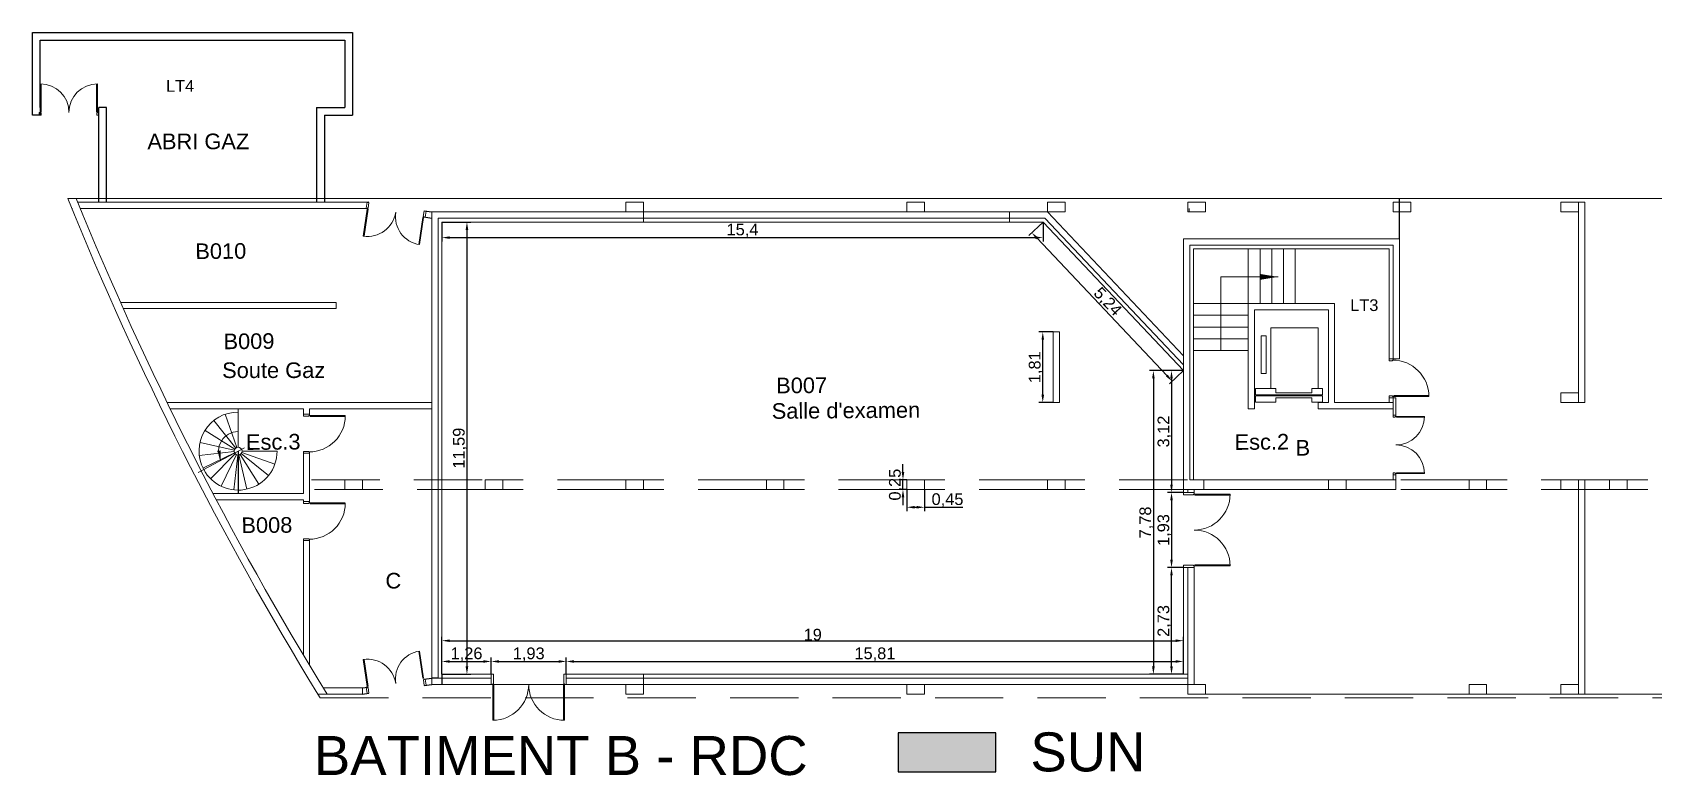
# Model space of a CAD drawing. Header units: millimetres. Extents: x 2006 to 2122, y 764 to 933.
# Drawn here: x 2006.36 to 2047.89, y 763.77 to 782.82 of the extents above; entities that cross this region are included whole.
import ezdxf

# ---------------------------------------------------------------- set-up
doc = ezdxf.new("R2010")
doc.units = ezdxf.units.MM
doc.linetypes.add('AXES', pattern=[2, 1.25, -0.25, 0.25, -0.25])
doc.linetypes.add('CACHE', pattern=[0.375, 0.25, -0.125])
for name, color, linetype in [('B14_Cloisonnement existant', 4, 'Continuous'), ('B14_Maçonnerie Existante', 5, 'Continuous'), ('B14_Menuiseries intérieures', 251, 'Continuous'), ('B14_Menuiseries intérieures existantes', 251, 'Continuous'), ('COTATION', 255, 'Continuous'), ('Nom. Circulation', 1, 'Continuous'), ('Nom. Texte', 250, 'Continuous'), ('SUN', 2, 'Continuous')]:
    doc.layers.add(name, color=color, linetype=linetype)
doc.styles.add('ARIAL', font='arial.ttf')
doc.styles.get("Standard").update_dxf_attribs({"font": 'arial.ttf'})
doc.dimstyles.new('ISO-25', dxfattribs={"dimtxt": 2.5, "dimasz": 2.5, "dimexe": 1.25, "dimexo": 0.625, "dimtad": 1, "dimtxsty": 'Standard', "dimcen": 2.5, "dimadec": 0, "dimazin": 0, "dimtfac": 1, "dimtmove": 0, "dimatfit": 3, "dimfxl": 1, "dimarcsym": 0})

# ---------------------------------------------------------------- blocks, each defined once
blk = doc.blocks.new('*D98')
at = {"layer": 'COTATION', "lineweight": -2, "transparency": 16777216}
for p, q in [((2016.852, 777.961), (2016.852, 777.462)), ((2032.25, 777.961), (2032.25, 777.462))]:
    blk.add_line(p, q, dxfattribs=at)
at = {"layer": 'COTATION', "color": 0, "lineweight": -2, "transparency": 16777216}
blk.add_line((2017.052, 777.562), (2032.05, 777.562), dxfattribs=at)
at = {"layer": 'COTATION', "color": 0, "transparency": 16777216}
for points in [[(2017.052, 777.596), (2017.052, 777.529), (2016.852, 777.562)], [(2032.05, 777.596), (2032.05, 777.529), (2032.25, 777.562)]]:
    blk.add_solid(points, dxfattribs=at)
at = {"layer": 'Defpoints', "color": 0, "transparency": 16777216}
for p in [(2016.852, 777.961), (2032.25, 777.961), (2032.25, 777.562)]:
    blk.add_point(p, dxfattribs=at)
at = {"layer": 'COTATION', "color": 0, "transparency": 16777216, "insert": (2024.551, 777.743), "char_height": 0.3, "attachment_point": 5}
blk.add_mtext('15,4', dxfattribs=at)
blk = doc.blocks.new('*D99')
at = {"layer": 'COTATION', "lineweight": -2, "transparency": 16777216}
for p, q in [((2032.25, 777.961), (2031.889, 777.62)), ((2035.847, 774.153), (2035.487, 773.812))]:
    blk.add_line(p, q, dxfattribs=at)
at = {"layer": 'COTATION', "color": 0, "lineweight": -2, "transparency": 16777216}
blk.add_line((2032.099, 777.544), (2035.422, 774.026), dxfattribs=at)
at = {"layer": 'COTATION', "color": 0, "transparency": 16777216}
for points in [[(2032.123, 777.567), (2032.074, 777.521), (2031.961, 777.689)], [(2035.446, 774.049), (2035.398, 774.003), (2035.559, 773.88)]]:
    blk.add_solid(points, dxfattribs=at)
at = {"layer": 'Defpoints', "color": 0, "transparency": 16777216}
for p in [(2032.25, 777.961), (2035.847, 774.153), (2035.559, 773.88)]:
    blk.add_point(p, dxfattribs=at)
at = {"layer": 'COTATION', "color": 0, "transparency": 16777216, "insert": (2033.891, 775.909), "char_height": 0.3, "attachment_point": 5, "rotation": 313.3705}
blk.add_mtext('5,24', dxfattribs=at)
blk = doc.blocks.new('*D101')
at = {"layer": 'COTATION', "lineweight": -2, "transparency": 16777216}
for p, q in [((2035.847, 774.153), (2034.976, 774.153)), ((2035.847, 766.371), (2034.976, 766.371))]:
    blk.add_line(p, q, dxfattribs=at)
at = {"layer": 'COTATION', "color": 0, "lineweight": -2, "transparency": 16777216}
blk.add_line((2035.076, 773.953), (2035.076, 766.571), dxfattribs=at)
at = {"layer": 'COTATION', "color": 0, "transparency": 16777216}
for points in [[(2035.043, 773.953), (2035.109, 773.953), (2035.076, 774.153)], [(2035.043, 766.571), (2035.109, 766.571), (2035.076, 766.371)]]:
    blk.add_solid(points, dxfattribs=at)
at = {"layer": 'Defpoints', "color": 0, "transparency": 16777216}
for p in [(2035.847, 774.153), (2035.076, 766.371), (2035.847, 766.371)]:
    blk.add_point(p, dxfattribs=at)
at = {"layer": 'COTATION', "color": 0, "transparency": 16777216, "insert": (2034.896, 770.262), "char_height": 0.3, "attachment_point": 5, "rotation": 90}
blk.add_mtext('7,78', dxfattribs=at)
blk = doc.blocks.new('*D102')
at = {"layer": 'COTATION', "lineweight": -2, "transparency": 16777216}
for p, q in [((2016.852, 777.961), (2017.593, 777.961)), ((2016.852, 766.371), (2017.593, 766.371))]:
    blk.add_line(p, q, dxfattribs=at)
at = {"layer": 'COTATION', "color": 0, "lineweight": -2, "transparency": 16777216}
blk.add_line((2017.493, 777.761), (2017.493, 766.571), dxfattribs=at)
at = {"layer": 'COTATION', "color": 0, "transparency": 16777216}
for points in [[(2017.459, 777.761), (2017.526, 777.761), (2017.493, 777.961)], [(2017.459, 766.571), (2017.526, 766.571), (2017.493, 766.371)]]:
    blk.add_solid(points, dxfattribs=at)
at = {"layer": 'Defpoints', "color": 0, "transparency": 16777216}
for p in [(2016.852, 777.961), (2016.852, 766.371), (2017.493, 766.371)]:
    blk.add_point(p, dxfattribs=at)
at = {"layer": 'COTATION', "color": 0, "transparency": 16777216, "insert": (2017.312, 772.166), "char_height": 0.3, "attachment_point": 5, "rotation": 90}
blk.add_mtext('11,59', dxfattribs=at)
blk = doc.blocks.new('*D103')
at = {"layer": 'COTATION', "lineweight": -2, "transparency": 16777216}
for p, q in [((2016.852, 766.371), (2016.852, 767.332)), ((2035.847, 766.371), (2035.847, 767.332))]:
    blk.add_line(p, q, dxfattribs=at)
at = {"layer": 'COTATION', "color": 0, "lineweight": -2, "transparency": 16777216}
blk.add_line((2017.052, 767.232), (2035.647, 767.232), dxfattribs=at)
at = {"layer": 'COTATION', "color": 0, "transparency": 16777216}
for points in [[(2017.052, 767.265), (2017.052, 767.199), (2016.852, 767.232)], [(2035.647, 767.265), (2035.647, 767.199), (2035.847, 767.232)]]:
    blk.add_solid(points, dxfattribs=at)
at = {"layer": 'Defpoints', "color": 0, "transparency": 16777216}
for p in [(2035.847, 767.232), (2016.852, 766.371), (2035.847, 766.371)]:
    blk.add_point(p, dxfattribs=at)
at = {"layer": 'COTATION', "color": 0, "transparency": 16777216, "insert": (2026.35, 767.385), "char_height": 0.3, "attachment_point": 5}
blk.add_mtext('19', dxfattribs=at)
blk = doc.blocks.new('*D104')
at = {"layer": 'COTATION', "lineweight": -2, "transparency": 16777216}
for p, q in [((2016.852, 766.371), (2016.852, 766.8)), ((2018.112, 766.371), (2018.112, 766.8))]:
    blk.add_line(p, q, dxfattribs=at)
at = {"layer": 'COTATION', "color": 0, "lineweight": -2, "transparency": 16777216}
blk.add_line((2017.052, 766.7), (2017.912, 766.7), dxfattribs=at)
at = {"layer": 'COTATION', "color": 0, "transparency": 16777216}
for points in [[(2017.052, 766.733), (2017.052, 766.666), (2016.852, 766.7)], [(2017.912, 766.733), (2017.912, 766.666), (2018.112, 766.7)]]:
    blk.add_solid(points, dxfattribs=at)
at = {"layer": 'Defpoints', "color": 0, "transparency": 16777216}
for p in [(2018.112, 766.7), (2016.852, 766.371), (2018.112, 766.371)]:
    blk.add_point(p, dxfattribs=at)
at = {"layer": 'COTATION', "color": 0, "transparency": 16777216, "insert": (2017.482, 766.88), "char_height": 0.3, "attachment_point": 5}
blk.add_mtext('1,26', dxfattribs=at)
blk = doc.blocks.new('*D105')
at = {"layer": 'COTATION', "lineweight": -2, "transparency": 16777216}
for p, q in [((2018.112, 766.371), (2018.112, 766.8)), ((2020.038, 766.371), (2020.038, 766.8))]:
    blk.add_line(p, q, dxfattribs=at)
at = {"layer": 'COTATION', "color": 0, "lineweight": -2, "transparency": 16777216}
blk.add_line((2018.312, 766.7), (2019.838, 766.7), dxfattribs=at)
at = {"layer": 'COTATION', "color": 0, "transparency": 16777216}
for points in [[(2018.312, 766.733), (2018.312, 766.666), (2018.112, 766.7)], [(2019.838, 766.733), (2019.838, 766.666), (2020.038, 766.7)]]:
    blk.add_solid(points, dxfattribs=at)
at = {"layer": 'Defpoints', "color": 0, "transparency": 16777216}
for p in [(2020.038, 766.7), (2018.112, 766.371), (2020.038, 766.371)]:
    blk.add_point(p, dxfattribs=at)
at = {"layer": 'COTATION', "color": 0, "transparency": 16777216, "insert": (2019.075, 766.88), "char_height": 0.3, "attachment_point": 5}
blk.add_mtext('1,93', dxfattribs=at)
blk = doc.blocks.new('*D106')
at = {"layer": 'COTATION', "lineweight": -2, "transparency": 16777216}
for p, q in [((2020.038, 766.371), (2020.038, 766.8)), ((2035.847, 766.371), (2035.847, 766.8))]:
    blk.add_line(p, q, dxfattribs=at)
at = {"layer": 'COTATION', "color": 0, "lineweight": -2, "transparency": 16777216}
blk.add_line((2020.238, 766.7), (2035.647, 766.7), dxfattribs=at)
at = {"layer": 'COTATION', "color": 0, "transparency": 16777216}
for points in [[(2020.238, 766.733), (2020.238, 766.666), (2020.038, 766.7)], [(2035.647, 766.733), (2035.647, 766.666), (2035.847, 766.7)]]:
    blk.add_solid(points, dxfattribs=at)
at = {"layer": 'Defpoints', "color": 0, "transparency": 16777216}
for p in [(2035.847, 766.7), (2020.038, 766.371), (2035.847, 766.371)]:
    blk.add_point(p, dxfattribs=at)
at = {"layer": 'COTATION', "color": 0, "transparency": 16777216, "insert": (2027.943, 766.88), "char_height": 0.3, "attachment_point": 5}
blk.add_mtext('15,81', dxfattribs=at)
blk = doc.blocks.new('*D107')
at = {"layer": 'COTATION', "lineweight": -2, "transparency": 16777216}
for p, q in [((2035.847, 774.153), (2035.44, 774.153)), ((2035.847, 771.031), (2035.44, 771.031))]:
    blk.add_line(p, q, dxfattribs=at)
at = {"layer": 'COTATION', "color": 0, "lineweight": -2, "transparency": 16777216}
blk.add_line((2035.54, 773.953), (2035.54, 771.231), dxfattribs=at)
at = {"layer": 'COTATION', "color": 0, "transparency": 16777216}
for points in [[(2035.507, 773.953), (2035.573, 773.953), (2035.54, 774.153)], [(2035.507, 771.231), (2035.573, 771.231), (2035.54, 771.031)]]:
    blk.add_solid(points, dxfattribs=at)
at = {"layer": 'Defpoints', "color": 0, "transparency": 16777216}
for p in [(2035.847, 774.153), (2035.54, 771.031), (2035.847, 771.031)]:
    blk.add_point(p, dxfattribs=at)
at = {"layer": 'COTATION', "color": 0, "transparency": 16777216, "insert": (2035.36, 772.592), "char_height": 0.3, "attachment_point": 5, "rotation": 90}
blk.add_mtext('3,12', dxfattribs=at)
blk = doc.blocks.new('*D108')
at = {"layer": 'COTATION', "lineweight": -2, "transparency": 16777216}
for p, q in [((2035.847, 771.031), (2035.44, 771.031)), ((2035.847, 769.105), (2035.44, 769.105))]:
    blk.add_line(p, q, dxfattribs=at)
at = {"layer": 'COTATION', "color": 0, "lineweight": -2, "transparency": 16777216}
blk.add_line((2035.54, 770.831), (2035.54, 769.305), dxfattribs=at)
at = {"layer": 'COTATION', "color": 0, "transparency": 16777216}
for points in [[(2035.507, 770.831), (2035.573, 770.831), (2035.54, 771.031)], [(2035.507, 769.305), (2035.573, 769.305), (2035.54, 769.105)]]:
    blk.add_solid(points, dxfattribs=at)
at = {"layer": 'Defpoints', "color": 0, "transparency": 16777216}
for p in [(2035.847, 771.031), (2035.54, 769.105), (2035.847, 769.105)]:
    blk.add_point(p, dxfattribs=at)
at = {"layer": 'COTATION', "color": 0, "transparency": 16777216, "insert": (2035.36, 770.068), "char_height": 0.3, "attachment_point": 5, "rotation": 90}
blk.add_mtext('1,93', dxfattribs=at)
blk = doc.blocks.new('*D109')
at = {"layer": 'COTATION', "lineweight": -2, "transparency": 16777216}
for p, q in [((2035.847, 769.105), (2035.44, 769.105)), ((2035.847, 766.371), (2035.44, 766.371))]:
    blk.add_line(p, q, dxfattribs=at)
at = {"layer": 'COTATION', "color": 0, "lineweight": -2, "transparency": 16777216}
blk.add_line((2035.54, 766.571), (2035.54, 768.905), dxfattribs=at)
at = {"layer": 'COTATION', "color": 0, "transparency": 16777216}
for points in [[(2035.507, 768.905), (2035.573, 768.905), (2035.54, 769.105)], [(2035.507, 766.571), (2035.573, 766.571), (2035.54, 766.371)]]:
    blk.add_solid(points, dxfattribs=at)
at = {"layer": 'Defpoints', "color": 0, "transparency": 16777216}
for p in [(2035.54, 769.105), (2035.847, 769.105), (2035.847, 766.371)]:
    blk.add_point(p, dxfattribs=at)
at = {"layer": 'COTATION', "color": 0, "transparency": 16777216, "insert": (2035.36, 767.738), "char_height": 0.3, "attachment_point": 5, "rotation": 90}
blk.add_mtext('2,73', dxfattribs=at)
blk = doc.blocks.new('*D110')
at = {"layer": 'COTATION', "lineweight": -2, "transparency": 16777216}
for p, q in [((2032.507, 775.144), (2032.142, 775.144)), ((2032.507, 773.336), (2032.142, 773.336))]:
    blk.add_line(p, q, dxfattribs=at)
at = {"layer": 'COTATION', "color": 0, "lineweight": -2, "transparency": 16777216}
blk.add_line((2032.242, 773.536), (2032.242, 774.944), dxfattribs=at)
at = {"layer": 'COTATION', "color": 0, "transparency": 16777216}
for points in [[(2032.209, 774.944), (2032.276, 774.944), (2032.242, 775.144)], [(2032.209, 773.536), (2032.276, 773.536), (2032.242, 773.336)]]:
    blk.add_solid(points, dxfattribs=at)
at = {"layer": 'Defpoints', "color": 0, "transparency": 16777216}
for p in [(2032.242, 775.144), (2032.507, 775.144), (2032.507, 773.336)]:
    blk.add_point(p, dxfattribs=at)
at = {"layer": 'COTATION', "color": 0, "transparency": 16777216, "insert": (2032.062, 774.24), "char_height": 0.3, "attachment_point": 5, "rotation": 90}
blk.add_mtext('1,81', dxfattribs=at)
blk = doc.blocks.new('*D111')
at = {"layer": 'COTATION', "lineweight": -2, "transparency": 16777216}
for p, q in [((2028.762, 771.106), (2028.762, 770.552)), ((2029.212, 771.106), (2029.212, 770.552))]:
    blk.add_line(p, q, dxfattribs=at)
at = {"layer": 'COTATION', "color": 0, "lineweight": -2, "transparency": 16777216}
for p, q in [((2028.962, 770.652), (2029.012, 770.652)), ((2029.212, 770.652), (2030.193, 770.652))]:
    blk.add_line(p, q, dxfattribs=at)
at = {"layer": 'COTATION', "color": 0, "transparency": 16777216}
for points in [[(2028.962, 770.685), (2028.962, 770.619), (2028.762, 770.652)], [(2029.012, 770.685), (2029.012, 770.619), (2029.212, 770.652)]]:
    blk.add_solid(points, dxfattribs=at)
at = {"layer": 'Defpoints', "color": 0, "transparency": 16777216}
for p in [(2028.762, 771.106), (2029.212, 771.106), (2029.212, 770.652)]:
    blk.add_point(p, dxfattribs=at)
at = {"layer": 'COTATION', "color": 0, "transparency": 16777216, "insert": (2029.802, 770.832), "char_height": 0.3, "attachment_point": 5}
blk.add_mtext('0,45', dxfattribs=at)
blk = doc.blocks.new('*D112')
at = {"layer": 'COTATION', "color": 0, "lineweight": -2, "transparency": 16777216}
for p, q in [((2028.662, 771.556), (2028.662, 771.756)), ((2028.662, 771.106), (2028.662, 771.356)), ((2028.662, 770.906), (2028.662, 770.706))]:
    blk.add_line(p, q, dxfattribs=at)
at = {"layer": 'COTATION', "lineweight": -2, "transparency": 16777216}
for p, q in [((2028.762, 771.356), (2028.562, 771.356)), ((2028.762, 771.106), (2028.562, 771.106))]:
    blk.add_line(p, q, dxfattribs=at)
at = {"layer": 'COTATION', "color": 0, "transparency": 16777216}
for points in [[(2028.628, 771.556), (2028.695, 771.556), (2028.662, 771.356)], [(2028.628, 770.906), (2028.695, 770.906), (2028.662, 771.106)]]:
    blk.add_solid(points, dxfattribs=at)
at = {"layer": 'Defpoints', "color": 0, "transparency": 16777216}
for p in [(2028.662, 771.356), (2028.762, 771.356), (2028.762, 771.106)]:
    blk.add_point(p, dxfattribs=at)
at = {"layer": 'COTATION', "color": 0, "transparency": 16777216, "insert": (2028.481, 771.231), "char_height": 0.3, "attachment_point": 5, "rotation": 90}
blk.add_mtext('0,25', dxfattribs=at)

msp = doc.modelspace()

# ---------------------------------------------------------------- hatches: boundary and pattern name
at = {"layer": 'B14_Maçonnerie Existante', "lineweight": 9}
h = msp.add_hatch(color=256, dxfattribs=at)
h.paths.add_polyline_path([(2037.813, 776.63), (2037.813, 776.556), (2037.813, 776.482), (2037.969, 776.507), (2037.969, 776.604)])
h.paths.add_polyline_path([(2037.969, 776.604), (2037.969, 776.507), (2038.269, 776.556)])
msp.add_hatch(color=256, dxfattribs=at).paths.add_polyline_path([(2011.18, 771.874), (2011.183, 772.108), (2011.093, 772.097)])
at = {"layer": 'SUN'}
h = msp.add_hatch(color=256, dxfattribs=at)
h.dxf.hatch_style = 1
h.paths.add_polyline_path([(2031.04, 764.872), (2028.54, 764.872), (2028.54, 763.872), (2031.04, 763.872)])

# ---------------------------------------------------------------- linework, layer by layer
at = {"layer": 'B14_Cloisonnement existant', "lineweight": 9}
for p, q in [((2022.012, 777.961), (2016.852, 777.961)), ((2016.852, 766.371), (2016.852, 777.961)), ((2031.387, 777.961), (2032.25, 777.961)), ((2032.25, 777.961), (2035.847, 774.153)), ((2036.107, 777.271), (2041.117, 777.271)), ((2036.107, 777.271), (2036.107, 771.356)), ((2041.117, 777.271), (2041.117, 774.458)), ((2041.117, 773.458), (2041.217, 773.458)), ((2041.117, 773.458), (2041.117, 773.336)), ((2041.217, 773.458), (2041.217, 773.336)), ((2041.217, 773.458), (2041.287, 773.458)), ((2041.217, 773.336), (2041.217, 773.013)), ((2041.287, 773.458), (2041.287, 773.336)), ((2041.287, 773.336), (2041.287, 773.013)), ((2041.217, 771.483), (2041.217, 771.356)), ((2041.287, 771.483), (2041.287, 771.356)), ((2035.847, 771.106), (2035.847, 771.031)), ((2035.962, 769.105), (2035.847, 769.105)), ((2035.847, 769.105), (2035.847, 766.371)), ((2018.112, 766.371), (2016.852, 766.371)), ((2018.112, 766.271), (2018.112, 766.371)), ((2022.012, 766.371), (2020.038, 766.371)), ((2022.012, 766.271), (2022.012, 766.371))]:
    msp.add_line(p, q, dxfattribs=at)
at = {"layer": 'B14_Maçonnerie Existante'}
for p, q in [((2006.363, 780.701), (2006.363, 782.821)), ((2006.363, 782.821), (2014.563, 782.821)), ((2014.563, 782.821), (2014.563, 780.701)), ((2006.563, 782.621), (2014.363, 782.621)), ((2006.563, 780.901), (2006.563, 782.621)), ((2014.363, 782.621), (2014.363, 780.901)), ((2006.563, 780.701), (2006.363, 780.701)), ((2006.563, 780.901), (2006.563, 780.771)), ((2006.563, 780.771), (2006.563, 780.701)), ((2008.263, 780.901), (2008.063, 780.901)), ((2008.063, 780.701), (2008.063, 780.901)), ((2008.063, 778.471), (2008.063, 780.701)), ((2008.263, 778.471), (2008.263, 780.901)), ((2013.643, 780.901), (2013.643, 778.471)), ((2013.643, 780.901), (2014.363, 780.901)), ((2013.843, 780.701), (2013.843, 778.471)), ((2013.843, 780.701), (2014.563, 780.701)), ((2014.933, 778.471), (2014.982, 778.479)), ((2014.933, 778.471), (2014.982, 778.464)), ((2014.933, 778.311), (2014.944, 778.31)), ((2016.396, 778.251), (2016.592, 778.221)), ((2041.377, 777.531), (2041.377, 778.561)), ((2016.387, 778.092), (2016.592, 778.061)), ((2011.631, 772.091), (2011.631, 771.006)), ((2016.389, 766.243), (2016.592, 766.271)), ((2016.752, 766.271), (2016.592, 766.271)), ((2016.852, 766.371), (2016.852, 766.111)), ((2014.815, 766.021), (2014.944, 766.039)), ((2014.815, 765.861), (2014.982, 765.885)), ((2014.982, 765.886), (2014.982, 765.885)), ((2016.398, 766.084), (2016.592, 766.111))]:
    msp.add_line(p, q, dxfattribs=at)
at = {"layer": 'B14_Maçonnerie Existante', "lineweight": 9}
for p, q in [((2007.487, 778.561), (2007.271, 778.561)), ((2007.373, 778.311), (2007.387, 778.311)), ((2007.524, 778.471), (2014.933, 778.471)), ((2014.587, 778.311), (2007.589, 778.311)), ((2014.587, 778.311), (2014.933, 778.311)), ((2014.909, 778.313), (2014.933, 778.471)), ((2016.592, 766.111), (2016.592, 778.221)), ((2021.562, 778.221), (2016.592, 778.221)), ((2022.012, 778.221), (2022.012, 778.061)), ((2022.012, 778.221), (2031.387, 778.221)), ((2032.362, 778.221), (2031.387, 778.221)), ((2031.387, 778.221), (2031.387, 778.061)), ((2032.362, 778.221), (2035.847, 774.531)), ((2035.988, 778.311), (2035.988, 778.221)), ((2045.513, 778.471), (2046.123, 778.471)), ((2045.513, 778.221), (2045.513, 778.471)), ((2045.963, 778.221), (2045.513, 778.221)), ((2045.803, 778.221), (2045.963, 778.221)), ((2045.963, 778.471), (2045.963, 778.221)), ((2045.963, 778.221), (2045.963, 773.336)), ((2046.123, 778.471), (2046.123, 773.336)), ((2016.752, 766.271), (2016.752, 778.061)), ((2022.012, 778.061), (2016.752, 778.061)), ((2022.012, 778.061), (2031.387, 778.061)), ((2022.012, 778.061), (2022.012, 777.961)), ((2022.012, 777.961), (2031.387, 777.961)), ((2032.293, 778.061), (2031.387, 778.061)), ((2031.387, 778.061), (2031.387, 777.961)), ((2032.293, 778.061), (2035.847, 774.298)), ((2035.847, 777.531), (2035.847, 771.106)), ((2035.847, 777.531), (2041.377, 777.531)), ((2036.007, 777.371), (2036.007, 771.356)), ((2036.007, 777.371), (2041.217, 777.371)), ((2041.217, 777.371), (2041.217, 774.458)), ((2041.377, 777.531), (2041.377, 774.458)), ((2037.507, 775.871), (2037.507, 777.271)), ((2037.807, 775.871), (2037.807, 777.271)), ((2038.107, 775.871), (2038.107, 776.95)), ((2036.807, 774.671), (2036.807, 776.556)), ((2036.807, 776.556), (2038.269, 776.556)), ((2038.407, 775.871), (2038.407, 776.217)), ((2013.982, 775.903), (2008.617, 775.903)), ((2013.982, 775.743), (2008.688, 775.743)), ((2013.982, 775.903), (2014.142, 775.903)), ((2014.142, 775.743), (2013.982, 775.743)), ((2014.142, 775.743), (2014.142, 775.903)), ((2037.507, 775.871), (2036.107, 775.871)), ((2037.507, 775.871), (2037.507, 773.176)), ((2037.507, 775.871), (2039.717, 775.871)), ((2037.667, 775.711), (2037.667, 773.176)), ((2037.667, 775.711), (2039.557, 775.711)), ((2039.557, 775.711), (2039.557, 773.336)), ((2039.717, 775.871), (2039.717, 773.336)), ((2037.507, 775.571), (2036.107, 775.571)), ((2032.507, 773.336), (2032.507, 775.144)), ((2032.507, 775.144), (2032.667, 775.144)), ((2032.667, 773.336), (2032.667, 775.144)), ((2037.507, 775.271), (2036.107, 775.271)), ((2037.507, 774.971), (2036.107, 774.971)), ((2037.507, 774.671), (2036.107, 774.671)), ((2041.117, 774.458), (2041.377, 774.458)), ((2016.592, 773.336), (2009.812, 773.336)), ((2013.462, 773.336), (2013.982, 773.336)), ((2032.507, 773.336), (2032.667, 773.336)), ((2039.297, 773.176), (2039.297, 773.336)), ((2039.557, 773.336), (2039.297, 773.336)), ((2041.217, 773.336), (2039.717, 773.336)), ((2045.513, 773.586), (2045.963, 773.586)), ((2045.513, 773.336), (2045.963, 773.336)), ((2045.963, 773.336), (2046.123, 773.336)), ((2045.963, 773.336), (2046.123, 773.336)), ((2045.963, 773.336), (2046.123, 773.336)), ((2013.302, 773.176), (2009.889, 773.176)), ((2011.569, 772.169), (2011.008, 772.873)), ((2011.598, 772.185), (2011.301, 773.035)), ((2011.631, 772.191), (2011.631, 773.176)), ((2013.302, 773.035), (2013.302, 773.176)), ((2013.302, 773.035), (2013.462, 773.035)), ((2013.462, 773.176), (2016.592, 773.176)), ((2013.462, 773.035), (2013.462, 773.176)), ((2037.667, 773.176), (2037.507, 773.176)), ((2041.217, 773.176), (2039.297, 773.176)), ((2011.546, 772.144), (2010.784, 772.623)), ((2011.532, 772.079), (2010.637, 771.979)), ((2011.534, 772.113), (2010.656, 772.313)), ((2011.541, 772.047), (2010.73, 771.657)), ((2013.302, 771.006), (2013.302, 772.035)), ((2013.302, 772.035), (2013.462, 772.035)), ((2013.462, 770.796), (2013.462, 772.035)), ((2032.362, 771.356), (2032.812, 771.356)), ((2036.007, 771.356), (2036.367, 771.356)), ((2036.367, 771.106), (2036.367, 771.356)), ((2036.367, 771.356), (2039.562, 771.356)), ((2040.012, 771.356), (2041.287, 771.356)), ((2041.287, 771.356), (2041.287, 771.106)), ((2043.162, 771.356), (2043.612, 771.356)), ((2045.513, 771.356), (2045.963, 771.356)), ((2045.963, 771.356), (2046.123, 771.356)), ((2045.963, 771.356), (2045.963, 766.111)), ((2045.963, 771.356), (2046.123, 771.356)), ((2046.123, 771.356), (2046.123, 765.861)), ((2013.302, 771.006), (2010.987, 771.006)), ((2013.302, 770.846), (2011.071, 770.846)), ((2013.302, 770.796), (2013.302, 770.846)), ((2013.302, 770.796), (2013.462, 770.796)), ((2028.762, 771.106), (2029.212, 771.106)), ((2035.847, 771.106), (2036.367, 771.106)), ((2035.962, 771.106), (2035.962, 771.031)), ((2036.122, 771.106), (2036.122, 771.031)), ((2036.367, 771.106), (2039.562, 771.106)), ((2040.012, 771.106), (2041.287, 771.106)), ((2043.162, 771.106), (2043.612, 771.106)), ((2045.513, 771.106), (2045.963, 771.106)), ((2013.302, 766.867), (2013.302, 769.796)), ((2013.302, 769.796), (2013.462, 769.796)), ((2013.462, 766.6), (2013.462, 769.796)), ((2035.962, 769.105), (2035.962, 766.111)), ((2036.122, 769.105), (2036.122, 766.111)), ((2018.112, 766.271), (2016.752, 766.271)), ((2022.012, 766.271), (2020.038, 766.271)), ((2020.113, 766.271), (2020.038, 766.271)), ((2035.962, 766.371), (2022.012, 766.371)), ((2035.962, 766.271), (2022.012, 766.271)), ((2022.012, 766.271), (2022.012, 766.111)), ((2014.815, 765.861), (2013.676, 765.861)), ((2013.732, 765.771), (2013.676, 765.861)), ((2014.815, 766.021), (2013.813, 766.021)), ((2014.815, 766.021), (2014.815, 765.861)), ((2014.909, 766.037), (2014.933, 765.878)), ((2018.112, 766.111), (2016.592, 766.111)), ((2018.112, 766.111), (2020.038, 766.111)), ((2021.562, 766.111), (2020.038, 766.111)), ((2020.113, 766.111), (2020.038, 766.111)), ((2021.562, 765.861), (2021.562, 766.111)), ((2021.562, 766.111), (2022.012, 766.111)), ((2021.562, 765.861), (2022.012, 765.861)), ((2022.012, 765.861), (2022.012, 766.111)), ((2022.012, 766.111), (2028.762, 766.111)), ((2028.762, 765.861), (2028.762, 766.111)), ((2028.762, 766.111), (2029.212, 766.111)), ((2028.762, 765.861), (2029.212, 765.861)), ((2029.212, 765.861), (2029.212, 766.111)), ((2029.212, 766.111), (2035.962, 766.111)), ((2035.962, 765.861), (2035.962, 766.111)), ((2035.962, 766.111), (2036.412, 766.111)), ((2035.962, 765.861), (2036.412, 765.861)), ((2036.412, 765.861), (2036.412, 766.111)), ((2043.162, 765.861), (2043.162, 766.111)), ((2043.162, 766.111), (2043.612, 766.111)), ((2043.162, 765.861), (2043.612, 765.861)), ((2043.612, 765.861), (2043.612, 766.111)), ((2045.513, 766.111), (2045.963, 766.111)), ((2045.513, 765.861), (2045.513, 766.111)), ((2045.513, 765.861), (2046.123, 765.861)), ((2045.963, 765.861), (2045.963, 766.111))]:
    msp.add_line(p, q, dxfattribs=at)
at = {"layer": 'B14_Maçonnerie Existante', "lineweight": 9, "ltscale": 10}
msp.add_line((2007.487, 778.561), (2079.567, 778.561), dxfattribs=at)
at = {"layer": 'B14_Maçonnerie Existante', "linetype": 'CACHE', "lineweight": 9, "ltscale": 10}
msp.add_line((2007.589, 778.311), (2013.982, 778.311), dxfattribs=at)
at = {"layer": 'B14_Maçonnerie Existante', "linetype": 'CACHE', "lineweight": 9, "ltscale": 7}
for p, q in [((2038.107, 776.95), (2038.107, 777.271)), ((2038.407, 776.217), (2038.407, 777.271)), ((2038.707, 775.871), (2038.707, 777.271)), ((2017.886, 771.356), (2013.462, 771.356)), ((2021.562, 771.356), (2018.412, 771.356)), ((2025.162, 771.356), (2022.012, 771.356)), ((2028.762, 771.356), (2025.612, 771.356)), ((2032.362, 771.356), (2029.212, 771.356)), ((2035.947, 771.356), (2032.812, 771.356)), ((2039.562, 771.356), (2036.397, 771.356)), ((2043.162, 771.356), (2040.012, 771.356)), ((2046.762, 771.356), (2043.612, 771.356)), ((2050.362, 771.356), (2047.212, 771.356)), ((2017.964, 771.106), (2013.462, 771.106)), ((2021.562, 771.106), (2018.412, 771.106)), ((2025.162, 771.106), (2022.012, 771.106)), ((2028.762, 771.106), (2025.612, 771.106)), ((2032.362, 771.106), (2029.212, 771.106)), ((2035.947, 771.106), (2032.812, 771.106)), ((2043.162, 771.106), (2041.317, 771.106)), ((2046.762, 771.106), (2043.612, 771.106)), ((2050.362, 771.106), (2047.212, 771.106)), ((2013.732, 765.771), (2086.337, 765.771))]:
    msp.add_line(p, q, dxfattribs=at)
at = {"layer": 'B14_Maçonnerie Existante', "linetype": 'AXES', "lineweight": 9, "ltscale": 8}
msp.add_line((2010.61, 771.541), (2011.796, 772.179), dxfattribs=at)
at = {"layer": 'B14_Maçonnerie Existante', "lineweight": 9, "ltscale": 5}
for p, q in [((2011.56, 772.02), (2010.924, 771.384)), ((2011.588, 772.001), (2011.197, 771.19)), ((2011.62, 771.991), (2011.519, 771.097)), ((2011.653, 771.993), (2011.854, 771.116)), ((2011.684, 772.006), (2012.163, 771.244)), ((2011.709, 772.028), (2012.413, 771.467)), ((2011.725, 772.058), (2012.575, 771.76)), ((2012.631, 772.091), (2011.731, 772.091))]:
    msp.add_line(p, q, dxfattribs=at)
at = {"layer": 'B14_Maçonnerie Existante', "lineweight": 9}
for points in [[(2021.562, 778.471), (2022.012, 778.471), (2022.012, 778.221), (2021.562, 778.221)], [(2028.762, 778.471), (2029.212, 778.471), (2029.212, 778.221), (2028.762, 778.221)], [(2032.362, 778.471), (2032.812, 778.471), (2032.812, 778.221), (2032.362, 778.221)], [(2035.962, 778.471), (2036.412, 778.471), (2036.412, 778.221), (2035.962, 778.221)], [(2041.217, 778.471), (2041.667, 778.471), (2041.667, 778.221), (2041.217, 778.221)], [(2014.365, 771.106), (2014.815, 771.106), (2014.815, 771.356), (2014.365, 771.356)], [(2017.962, 771.106), (2018.412, 771.106), (2018.412, 771.356), (2017.962, 771.356)], [(2021.562, 771.106), (2022.012, 771.106), (2022.012, 771.356), (2021.562, 771.356)], [(2025.162, 771.106), (2025.612, 771.106), (2025.612, 771.356), (2025.162, 771.356)], [(2039.562, 771.106), (2040.012, 771.106), (2040.012, 771.356), (2039.562, 771.356)], [(2046.762, 771.106), (2047.212, 771.106), (2047.212, 771.356), (2046.762, 771.356)]]:
    msp.add_lwpolyline(points, close=True, dxfattribs=at)
for points in [[(2045.513, 773.336), (2045.513, 773.586)], [(2045.963, 773.586), (2045.963, 773.336)], [(2029.212, 771.106), (2029.212, 771.356), (2028.762, 771.356), (2028.762, 771.106)], [(2032.362, 771.356), (2032.362, 771.106), (2032.812, 771.106), (2032.812, 771.356)], [(2043.162, 771.356), (2043.162, 771.106)], [(2043.612, 771.106), (2043.612, 771.356)], [(2045.513, 771.356), (2045.513, 771.106)], [(2045.963, 771.106), (2045.963, 771.356)]]:
    msp.add_lwpolyline(points, dxfattribs=at)
msp.add_circle((2011.631, 772.091), 0.1, dxfattribs=at)
for centre, radius, start, end in [((2086.91, 810.761), 85.902, 202.01458, 211.5125), ((2086.91, 810.761), 85.702, 202.06865, 211.59452), ((2011.631, 772.091), 1, 90, 208.2715), ((2011.631, 772.091), 0.5, 90, 208.2715)]:
    msp.add_arc(centre, radius, start, end, dxfattribs=at)
at = {"layer": 'B14_Maçonnerie Existante', "lineweight": 9, "ltscale": 5}
msp.add_arc((2011.631, 772.091), 1, 208.2715, 0, dxfattribs=at)
at = {"layer": 'B14_Maçonnerie Existante', "lineweight": 9}
msp.add_point((2011.134, 772.035), dxfattribs=at)
at = {"layer": 'B14_Menuiseries intérieures', "color": 8, "lineweight": 9}
for p, q in [((2006.568, 780.786), (2006.568, 781.501)), ((2006.588, 780.786), (2006.588, 781.501)), ((2008.008, 780.786), (2008.008, 781.501)), ((2008.028, 780.786), (2008.028, 781.501)), ((2006.533, 780.701), (2006.533, 780.771)), ((2006.568, 780.771), (2006.533, 780.771)), ((2006.583, 780.701), (2006.533, 780.701)), ((2006.568, 780.786), (2006.588, 780.786)), ((2006.568, 780.771), (2006.568, 780.756)), ((2006.568, 780.756), (2006.583, 780.756)), ((2006.583, 780.756), (2006.583, 780.701)), ((2008.028, 780.786), (2008.008, 780.786)), ((2008.013, 780.756), (2008.013, 780.701)), ((2008.028, 780.756), (2008.013, 780.756)), ((2008.013, 780.701), (2008.063, 780.701)), ((2008.063, 780.771), (2008.028, 780.771)), ((2008.028, 780.771), (2008.028, 780.756)), ((2008.063, 780.701), (2008.063, 780.771)), ((2016.445, 778.243), (2016.421, 778.085)), ((2038.209, 773.587), (2039.137, 773.587)), ((2038.209, 773.537), (2039.137, 773.537)), ((2038.209, 773.505), (2039.137, 773.505)), ((2038.209, 773.456), (2039.137, 773.456)), ((2041.217, 773.013), (2041.287, 773.013)), ((2041.217, 772.963), (2041.217, 773.013)), ((2041.272, 772.963), (2041.217, 772.963)), ((2041.272, 772.978), (2041.272, 772.963)), ((2041.287, 772.978), (2041.272, 772.978)), ((2041.287, 772.978), (2041.287, 773.013)), ((2041.302, 772.978), (2042.017, 772.978)), ((2041.302, 772.978), (2041.302, 772.958)), ((2041.302, 772.958), (2042.017, 772.958)), ((2041.272, 771.533), (2041.217, 771.533)), ((2041.217, 771.533), (2041.217, 771.483)), ((2041.217, 771.483), (2041.287, 771.483)), ((2041.272, 771.518), (2041.272, 771.533)), ((2041.287, 771.518), (2041.272, 771.518)), ((2041.287, 771.483), (2041.287, 771.518)), ((2041.302, 771.518), (2041.302, 771.538)), ((2041.302, 771.538), (2042.017, 771.538)), ((2041.302, 771.518), (2042.017, 771.518)), ((2035.847, 771.031), (2036.122, 771.031)), ((2035.847, 770.968), (2035.847, 771.031)), ((2036.103, 770.968), (2035.847, 770.968)), ((2036.122, 770.987), (2036.103, 770.987)), ((2036.103, 770.987), (2036.103, 770.968)), ((2036.122, 770.987), (2036.122, 771.031)), ((2036.14, 770.986), (2036.14, 770.961)), ((2036.14, 770.986), (2037.04, 770.986)), ((2036.14, 770.961), (2037.04, 770.961)), ((2036.103, 769.168), (2035.847, 769.168)), ((2035.847, 769.168), (2035.847, 769.105)), ((2035.847, 769.105), (2036.122, 769.105)), ((2036.103, 769.149), (2036.103, 769.168)), ((2036.122, 769.149), (2036.103, 769.149)), ((2036.122, 769.105), (2036.122, 769.149)), ((2036.14, 769.174), (2037.04, 769.174)), ((2036.14, 769.149), (2036.14, 769.174)), ((2036.14, 769.149), (2037.04, 769.149)), ((2016.447, 766.091), (2016.424, 766.25)), ((2018.112, 766.371), (2018.112, 766.111)), ((2018.175, 766.371), (2018.112, 766.371)), ((2018.175, 766.13), (2018.175, 766.371)), ((2019.975, 766.13), (2019.975, 766.371)), ((2019.975, 766.371), (2020.038, 766.371)), ((2020.038, 766.371), (2020.038, 766.111)), ((2018.112, 766.111), (2018.156, 766.111)), ((2018.156, 766.13), (2018.175, 766.13)), ((2018.156, 766.111), (2018.156, 766.13)), ((2018.156, 766.092), (2018.181, 766.092)), ((2018.156, 766.092), (2018.156, 765.192)), ((2018.181, 766.092), (2018.181, 765.193)), ((2019.993, 766.092), (2019.968, 766.092)), ((2019.968, 766.092), (2019.968, 765.193)), ((2019.994, 766.13), (2019.975, 766.13)), ((2019.993, 766.092), (2019.993, 765.192)), ((2019.994, 766.111), (2019.994, 766.13)), ((2019.994, 766.111), (2020.038, 766.111)), ((2035.962, 765.861), (2066.023, 765.861))]:
    msp.add_line(p, q, dxfattribs=at)
at = {"layer": 'B14_Menuiseries intérieures', "color": 8, "lineweight": 9, "ltscale": 7}
for p, q in [((2014.941, 778.293), (2014.837, 777.601)), ((2014.961, 778.29), (2014.857, 777.598)), ((2014.933, 778.471), (2014.909, 778.313)), ((2014.909, 778.313), (2014.943, 778.308)), ((2014.982, 778.479), (2014.933, 778.471)), ((2014.982, 778.464), (2014.933, 778.471)), ((2014.941, 778.293), (2014.961, 778.29)), ((2014.943, 778.308), (2014.946, 778.323)), ((2014.946, 778.323), (2014.961, 778.32)), ((2014.961, 778.32), (2014.982, 778.464)), ((2016.396, 778.251), (2016.445, 778.243)), ((2016.365, 778.079), (2016.26, 777.387)), ((2016.384, 778.076), (2016.28, 777.383)), ((2016.384, 778.076), (2016.365, 778.079)), ((2016.389, 778.105), (2016.374, 778.107)), ((2016.387, 778.09), (2016.389, 778.105)), ((2016.421, 778.085), (2016.387, 778.09)), ((2041.117, 774.408), (2041.117, 774.458)), ((2041.217, 774.458), (2041.117, 774.458)), ((2041.217, 774.458), (2041.217, 774.423)), ((2041.202, 774.408), (2041.117, 774.408)), ((2041.217, 774.423), (2041.202, 774.423)), ((2041.202, 774.423), (2041.202, 774.408)), ((2041.117, 773.508), (2041.117, 773.458)), ((2041.202, 773.508), (2041.117, 773.508)), ((2041.117, 773.458), (2041.217, 773.458)), ((2041.147, 773.458), (2041.217, 773.458)), ((2041.202, 773.493), (2041.202, 773.508)), ((2041.217, 773.493), (2041.202, 773.493)), ((2041.217, 773.458), (2041.217, 773.493)), ((2041.232, 773.513), (2042.132, 773.513)), ((2041.232, 773.493), (2041.232, 773.513)), ((2041.232, 773.493), (2042.132, 773.493)), ((2013.302, 773.035), (2013.462, 773.035)), ((2013.302, 772.985), (2013.302, 773.035)), ((2013.447, 772.985), (2013.302, 772.985)), ((2013.392, 773.035), (2013.462, 773.035)), ((2013.462, 773), (2013.447, 773)), ((2013.447, 773), (2013.447, 772.985)), ((2013.462, 773.035), (2013.462, 773)), ((2013.477, 773), (2014.377, 773)), ((2013.477, 773), (2013.477, 772.98)), ((2013.477, 772.98), (2014.377, 772.98)), ((2013.447, 772.085), (2013.302, 772.085)), ((2013.302, 772.085), (2013.302, 772.035)), ((2013.462, 772.035), (2013.302, 772.035)), ((2013.447, 772.07), (2013.447, 772.085)), ((2013.462, 772.07), (2013.447, 772.07)), ((2013.462, 772.035), (2013.462, 772.07)), ((2013.302, 770.796), (2013.462, 770.796)), ((2013.302, 770.746), (2013.302, 770.796)), ((2013.447, 770.746), (2013.302, 770.746)), ((2013.392, 770.796), (2013.462, 770.796)), ((2013.462, 770.761), (2013.447, 770.761)), ((2013.447, 770.761), (2013.447, 770.746)), ((2013.462, 770.796), (2013.462, 770.761)), ((2013.477, 770.761), (2014.377, 770.761)), ((2013.477, 770.761), (2013.477, 770.741)), ((2013.477, 770.741), (2014.377, 770.741)), ((2013.447, 769.846), (2013.302, 769.846)), ((2013.302, 769.846), (2013.302, 769.796)), ((2013.462, 769.796), (2013.302, 769.796)), ((2013.447, 769.831), (2013.447, 769.846)), ((2013.462, 769.831), (2013.447, 769.831)), ((2013.462, 769.796), (2013.462, 769.831)), ((2014.941, 766.057), (2014.837, 766.749)), ((2014.961, 766.06), (2014.857, 766.752)), ((2016.365, 766.271), (2016.26, 766.963)), ((2016.384, 766.274), (2016.28, 766.966)), ((2016.384, 766.274), (2016.365, 766.271)), ((2016.391, 766.23), (2016.376, 766.227)), ((2016.424, 766.25), (2016.389, 766.244)), ((2016.389, 766.244), (2016.391, 766.23)), ((2014.909, 766.037), (2014.943, 766.042)), ((2014.933, 765.878), (2014.909, 766.037)), ((2014.982, 765.886), (2014.933, 765.878)), ((2014.943, 766.042), (2014.946, 766.027)), ((2014.946, 766.027), (2014.961, 766.029)), ((2014.961, 766.029), (2014.982, 765.886)), ((2016.398, 766.084), (2016.447, 766.091))]:
    msp.add_line(p, q, dxfattribs=at)
at = {"layer": 'B14_Menuiseries intérieures', "color": 8, "lineweight": 9}
msp.add_lwpolyline([(2037.834, 774.083), (2037.968, 774.083), (2037.968, 775.045), (2037.834, 775.045)], close=True, dxfattribs=at)
for points in [[(2039.137, 773.697), (2039.295, 773.697), (2039.295, 775.247), (2038.08, 775.247), (2038.08, 773.697), (2038.209, 773.697)], [(2038.209, 773.587), (2038.209, 773.697), (2037.692, 773.697), (2037.692, 773.537), (2038.209, 773.537)], [(2039.137, 773.587), (2039.137, 773.697), (2039.405, 773.697), (2039.405, 773.537), (2039.137, 773.537)], [(2038.209, 773.456), (2038.209, 773.345), (2037.692, 773.345), (2037.692, 773.505), (2038.209, 773.505)], [(2039.137, 773.456), (2039.137, 773.345), (2039.405, 773.345), (2039.405, 773.505), (2039.137, 773.505)]]:
    msp.add_lwpolyline(points, dxfattribs=at)
for centre, radius, start, end in [((2006.568, 780.771), 0.73, 0, 89.9864), ((2008.028, 780.771), 0.73, 90.0136, 180), ((2006.583, 780.756), 0, 270, 0), ((2006.588, 780.786), 0, 270, 0), ((2008.008, 780.786), 0, 180, 270), ((2008.013, 780.756), 0, 180, 270), ((2041.272, 772.963), 0, 180, 270), ((2041.287, 772.978), 0.73, 270, 359.9864), ((2041.302, 772.958), 0, 180, 270), ((2041.287, 771.518), 0.73, 0.0136, 90), ((2041.272, 771.533), 0, 90, 180), ((2041.302, 771.538), 0, 90, 180), ((2036.103, 770.968), 0, 180, 270), ((2036.122, 770.987), 0.919, 270, 359.9864), ((2036.14, 770.961), 0, 180, 270), ((2036.122, 769.149), 0.919, 0.0136, 90), ((2036.103, 769.168), 0, 90, 180), ((2036.14, 769.174), 0, 90, 180), ((2018.156, 766.111), 0.919, 270.0136, 0), ((2018.175, 766.13), 0, 0, 90), ((2018.181, 766.092), 0, 0, 90), ((2019.994, 766.111), 0.919, 180, 269.9864), ((2019.968, 766.092), 0, 90, 180), ((2019.975, 766.13), 0, 90, 180)]:
    msp.add_arc(centre, radius, start, end, dxfattribs=at)
at = {"layer": 'B14_Menuiseries intérieures', "color": 8, "lineweight": 9, "ltscale": 7}
for centre, radius, start, end in [((2014.946, 778.323), 0.73, 261.4441, 351.4305), ((2016.389, 778.105), 0.73, 171.4305, 261.4168), ((2016.365, 778.079), 0, 81.4305, 171.4305), ((2016.374, 778.107), 0, 81.4305, 171.4305), ((2041.202, 773.493), 0.93, 0.0107, 90), ((2041.202, 773.508), 0, 90, 180), ((2041.232, 773.513), 0, 90, 180), ((2013.447, 773), 0.93, 270, 359.9893), ((2013.447, 772.985), 0, 180, 270), ((2013.477, 772.98), 0, 180, 270), ((2013.447, 770.761), 0.93, 270, 359.9893), ((2013.447, 770.746), 0, 180, 270), ((2013.477, 770.741), 0, 180, 270), ((2014.946, 766.027), 0.73, 8.5695, 98.5559), ((2016.389, 766.245), 0.73, 98.5832, 188.5695)]:
    msp.add_arc(centre, radius, start, end, dxfattribs=at)
at = {"layer": 'B14_Menuiseries intérieures existantes', "color": 8, "lineweight": 9, "ltscale": 7}
for p, q in [((2016.374, 778.107), (2016.396, 778.251)), ((2016.376, 766.227), (2016.398, 766.084))]:
    msp.add_line(p, q, dxfattribs=at)
at = {"layer": 'SUN'}
for p, q in [((2031.04, 764.872), (2028.54, 764.872)), ((2028.54, 764.872), (2028.54, 763.872)), ((2031.04, 763.872), (2031.04, 764.872)), ((2028.54, 763.872), (2031.04, 763.872))]:
    msp.add_line(p, q, dxfattribs=at)

# ---------------------------------------------------------------- texts
at = {"layer": 'Nom. Circulation', "char_height": 0.4, "attachment_point": 1, "style": 'ARIAL'}
for s, insert in [('B', (2038.719, 772.376)), ('C', (2015.405, 768.97))]:
    msp.add_mtext_dynamic_manual_height_columns(s, width=2.78692, gutter_width=12.5, heights=[0], dxfattribs=dict(at, insert=insert))
at = {"layer": 'Nom. Texte', "char_height": 0.3, "attachment_point": 1, "style": 'ARIAL'}
for s, insert in [('LT4', (2009.785, 781.599)), ('LT3', (2040.117, 775.981))]:
    msp.add_mtext_dynamic_manual_height_columns(s, width=1.63923, gutter_width=12.5, heights=[0], dxfattribs=dict(at, insert=insert))
at = {"layer": 'Nom. Texte', "insert": (2009.308, 780.228), "char_height": 0.4, "attachment_point": 1}
msp.add_mtext_dynamic_manual_height_columns('ABRI GAZ', width=3.46903, gutter_width=12.5, heights=[0], dxfattribs=at)
at = {"layer": 'Nom. Texte', "char_height": 0.4, "attachment_point": 1, "rotation": 0.45}
for s, insert, width in [('B010', (2010.534, 777.412), 2.1893), ('B009', (2011.256, 775.102), 2.1893), ('B007', (2025.412, 773.971), 2.1893), ("Salle d'examen", (2025.298, 773.318), 4.08412), ('Esc.3', (2011.831, 772.522), 2.1893), ('Esc.2', (2037.153, 772.522), 2.1893), ('B008', (2011.714, 770.39), 2.1893)]:
    msp.add_mtext(s, dxfattribs=dict(at, insert=insert, width=width))
at = {"layer": 'Nom. Texte', "attachment_point": 1}
for s, insert, char_height, width in [('Soute Gaz', (2011.222, 774.364), 0.4, 2.89361), ('BATIMENT B - RDC', (2013.572, 764.789), 1, 15.72691)]:
    msp.add_mtext(s, dxfattribs=dict(at, insert=insert, char_height=char_height, width=width))
at = {"layer": 'SUN', "insert": (2031.925, 764.882), "char_height": 1, "attachment_point": 1, "style": 'ARIAL'}
msp.add_mtext_dynamic_manual_height_columns('SUN', width=5.50771, gutter_width=12.5, heights=[0], dxfattribs=at)

# ---------------------------------------------------------------- dimensions: what is measured, and where the dimension line sits
at = {"layer": 'COTATION'}
for p1, p2, distance, picture, middle in [((2016.852, 777.961), (2032.25, 777.961), -0.399, '*D98', (2024.551, 777.743)), ((2016.852, 777.961), (2016.852, 766.371), 0.641, '*D102', (2017.312, 772.166)), ((2032.25, 777.961), (2035.847, 774.153), -0.396, '*D99', (2033.891, 775.909)), ((2032.507, 773.336), (2032.507, 775.144), 0.264, '*D110', (2032.062, 774.24)), ((2035.847, 774.153), (2035.847, 771.031), -0.307, '*D107', (2035.36, 772.592)), ((2028.762, 771.106), (2029.212, 771.106), -0.454, '*D111', (2029.802, 770.832)), ((2035.847, 771.031), (2035.847, 769.105), -0.307, '*D108', (2035.36, 770.068)), ((2035.847, 766.371), (2035.847, 769.105), 0.307, '*D109', (2035.36, 767.738)), ((2016.852, 766.371), (2018.112, 766.371), 0.328, '*D104', (2017.482, 766.88)), ((2018.112, 766.371), (2020.038, 766.371), 0.328, '*D105', (2019.075, 766.88)), ((2020.038, 766.371), (2035.847, 766.371), 0.328, '*D106', (2027.943, 766.88))]:
    dim = msp.add_aligned_dim(p1=p1, p2=p2, distance=distance, dimstyle='ISO-25', override={"dimtxt": 0.3, "dimasz": 0.2, "dimexe": 0.1, "dimexo": 0, "dimgap": 0, "dimcen": 0.5, "dimclre": 256, "dimfxl": 0.8}, dxfattribs=at)
    dim.commit()
    dim.dimension.update_dxf_attribs({"geometry": picture, "text_midpoint": middle})
for base, p1, p2, angle, picture, middle in [((2035.076, 766.371), (2035.847, 774.153), (2035.847, 766.371), 270, '*D101', (2035.076, 770.262)), ((2028.662, 771.356), (2028.762, 771.106), (2028.762, 771.356), 90, '*D112', (2028.662, 771.231)), ((2035.8475, 767.2319), (2016.8517, 766.3713), (2035.8475, 766.3713), 0, '*D103', (2026.3496, 767.2319))]:
    dim = msp.add_linear_dim(base=base, p1=p1, p2=p2, angle=angle, dimstyle='ISO-25', override={"dimtxt": 0.3, "dimasz": 0.2, "dimexe": 0.1, "dimexo": 0, "dimgap": 0, "dimcen": 0.5, "dimclre": 256, "dimfxl": 0.8}, dxfattribs=at)
    dim.commit()
    dim.dimension.update_dxf_attribs({"geometry": picture, "text_midpoint": middle, "dimtype": 161})

doc.saveas('drawing.dxf')
